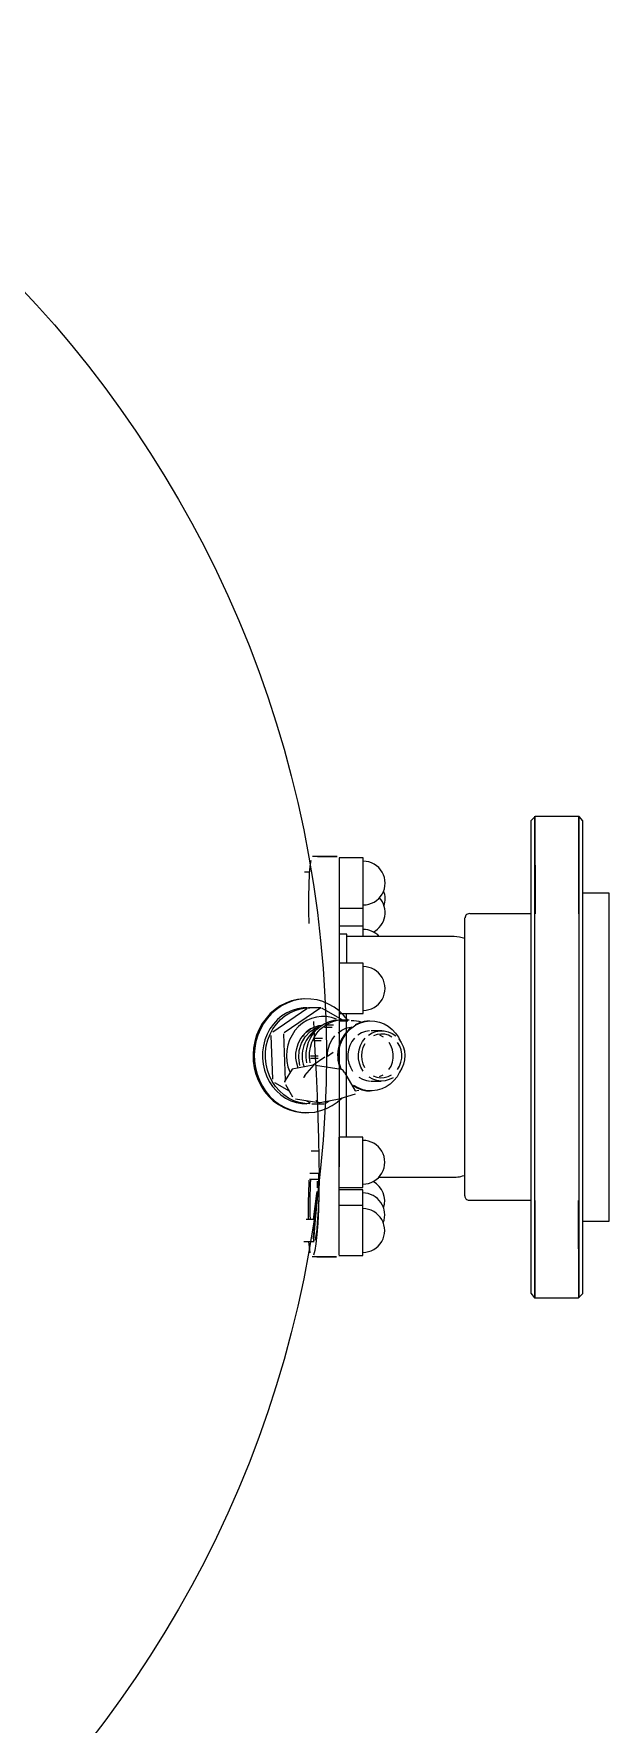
# Model space of a CAD drawing. Header units: millimetres. Extents: x 441156 to 441876, y 4514765 to 4515211.
# Drawn here: x 441240.798 to 441241.185, y 4514793.204 to 4514794.341 of the extents above; entities that cross this region are included whole.
import ezdxf

# ---------------------------------------------------------------- set-up
doc = ezdxf.new("R2010")
doc.units = ezdxf.units.MM
doc.layers.add('A-DETL', color=7, linetype='Continuous', lineweight=50, true_color=0x008000)

msp = doc.modelspace()

# ---------------------------------------------------------------- linework, layer by layer
at = {"layer": 'A-DETL', "color": 7, "lineweight": 18}
for p, q in [((441241.13498074, 4514793.8143783, -0.00000053), (441241.13203201, 4514793.81147687, -0.00000053)), ((441241.13203201, 4514793.81147687, -0.00000053), (441241.13203201, 4514793.49344034, -0.00000053)), ((441241.13463492, 4514793.49049162, -0.00000053), (441241.13463492, 4514793.81441771, -0.00000053)), ((441241.13463492, 4514793.81441771, -0.00000053), (441241.13489305, 4514793.7488963, -0.00000053)), ((441241.16442856, 4514793.8143783, -0.00000053), (441241.13498074, 4514793.8143783, -0.00000053)), ((441241.16434088, 4514793.74885689, -0.00000053), (441241.16434088, 4514793.8143783, -0.00000053)), ((441241.16434088, 4514793.8143783, -0.00000053), (441241.16434088, 4514793.49045221, -0.00000053)), ((441241.16694378, 4514793.81142958, -0.00000053), (441241.16442856, 4514793.8143783, -0.00000053)), ((441241.16694378, 4514793.49339305, -0.00000053), (441241.16694378, 4514793.81142958, -0.00000053)), ((441240.98341216, 4514793.7808225, -0.00000053), (441240.982944, 4514793.77546387, -0.00000053)), ((441240.98400643, 4514793.78461152, -0.00000053), (441240.98341216, 4514793.7808225, -0.00000053)), ((441241.00171258, 4514793.78730557, -0.00000053), (441240.98526119, 4514793.78730557, -0.00000053)), ((441241.00169267, 4514793.78720692, -0.00000053), (441240.98847369, 4514793.78720692, -0.00000053)), ((441241.00315996, 4514793.78339419, -0.00000053), (441241.00315996, 4514793.75900426, -0.00000053)), ((441241.01931506, 4514793.78644689, -0.00000053), (441241.00316407, 4514793.78644689, -0.00000053)), ((441241.00316407, 4514793.78644689, -0.00000053), (441241.00316407, 4514793.75943732, -0.00000053)), ((441241.01931506, 4514793.75584742, -0.00000053), (441241.01931506, 4514793.78644689, -0.00000053)), ((441240.98307164, 4514793.77692489, -0.00000053), (441240.97976713, 4514793.77692489, -0.00000053)), ((441240.98263414, 4514793.76857734, -0.00000053), (441240.98251541, 4514793.76020725, -0.00000053)), ((441240.982944, 4514793.77546387, -0.00000053), (441240.98263414, 4514793.76857734, -0.00000053)), ((441240.98251541, 4514793.76020725, -0.00000053), (441240.98260985, 4514793.75042907, -0.00000053)), ((441241.00315996, 4514793.75900426, -0.00000053), (441241.00306376, 4514793.71150973, -0.00000053)), ((441241.01931506, 4514793.75260356, -0.00000053), (441241.01931506, 4514793.75584742, -0.00000053)), ((441241.1846775, 4514793.76281702, -0.00000053), (441241.16730438, 4514793.76281702, -0.00000053)), ((441241.1846775, 4514793.56325524, -0.00000053), (441241.1846775, 4514793.76281702, -0.00000053)), ((441240.98260985, 4514793.75042907, -0.00000053), (441240.98282347, 4514793.7421909, -0.00000053)), ((441241.00314699, 4514793.75260356, -0.00000053), (441241.01931506, 4514793.75260356, -0.00000053)), ((441241.01929887, 4514793.74048443, -0.00000053), (441241.01929887, 4514793.75280413, -0.00000053)), ((441241.08752234, 4514793.55902087, -0.00000053), (441241.08752234, 4514793.74601457, -0.00000053)), ((441241.13203201, 4514793.74890023, -0.00000053), (441241.09128475, 4514793.74890023, -0.00000053)), ((441241.0082225, 4514793.73507804, -0.00000053), (441241.00311149, 4514793.73507804, -0.00000053)), ((441241.01928964, 4514793.74048443, -0.00000053), (441241.00312245, 4514793.74048443, -0.00000053)), ((441241.0082225, 4514793.7155043, -0.00000053), (441241.0082225, 4514793.73507804, -0.00000053)), ((441241.08039388, 4514793.73350909, -0.00000053), (441241.0082225, 4514793.73350909, -0.00000053)), ((441241.01928964, 4514793.73350909, -0.00000053), (441241.01928964, 4514793.74048443, -0.00000053)), ((441241.01922012, 4514793.7155043, -0.00000053), (441241.00306913, 4514793.7155043, -0.00000053)), ((441241.00306913, 4514793.7155043, -0.00000053), (441241.00306913, 4514793.68166098, -0.00000053)), ((441241.01922012, 4514793.68166098, -0.00000053), (441241.01922012, 4514793.7155043, -0.00000053)), ((441241.00304503, 4514793.69751948, -0.00000053), (441241.00304503, 4514793.57852847, -0.00000053)), ((441240.96351459, 4514793.68681877, -0.00000053), (441240.96003692, 4514793.6844503, -0.00000053)), ((441240.96436733, 4514793.68681763, -0.00000053), (441240.96088965, 4514793.68444916, -0.00000053)), ((441240.9672223, 4514793.68873361, -0.00000053), (441240.96351459, 4514793.68681877, -0.00000053)), ((441240.96807504, 4514793.68873247, -0.00000053), (441240.96436733, 4514793.68681763, -0.00000053)), ((441240.97110991, 4514793.69016892, -0.00000053), (441240.9672223, 4514793.68873361, -0.00000053)), ((441240.97196265, 4514793.69016778, -0.00000053), (441240.96807504, 4514793.68873247, -0.00000053)), ((441240.97512484, 4514793.69110531, -0.00000053), (441240.97110991, 4514793.69016892, -0.00000053)), ((441240.97597758, 4514793.69110417, -0.00000053), (441240.97196265, 4514793.69016778, -0.00000053)), ((441240.97921281, 4514793.6915301, -0.00000053), (441240.97512484, 4514793.69110531, -0.00000053)), ((441240.98006554, 4514793.69152896, -0.00000053), (441240.97597758, 4514793.69110417, -0.00000053)), ((441240.98417125, 4514793.69143641, -0.00000053), (441240.98006554, 4514793.69152896, -0.00000053)), ((441240.98823919, 4514793.69082777, -0.00000053), (441240.98417125, 4514793.69143641, -0.00000053)), ((441240.99221434, 4514793.68971128, -0.00000053), (441240.98823919, 4514793.69082777, -0.00000053)), ((441240.99604294, 4514793.68810202, -0.00000053), (441240.99221434, 4514793.68971128, -0.00000053)), ((441240.99967322, 4514793.68602178, -0.00000053), (441240.99604294, 4514793.68810202, -0.00000053)), ((441240.95143511, 4514793.67497144, -0.00000053), (441240.94930755, 4514793.67116315, -0.00000053)), ((441240.95228784, 4514793.6749703, -0.00000053), (441240.95016029, 4514793.67116201, -0.00000053)), ((441240.95395606, 4514793.67848631, -0.00000053), (441240.95143511, 4514793.67497144, -0.00000053)), ((441240.9548088, 4514793.67848517, -0.00000053), (441240.95228784, 4514793.6749703, -0.00000053)), ((441240.95683631, 4514793.68166024, -0.00000053), (441240.95395606, 4514793.67848631, -0.00000053)), ((441240.95768905, 4514793.6816591, -0.00000053), (441240.9548088, 4514793.67848517, -0.00000053)), ((441240.96003692, 4514793.6844503, -0.00000053), (441240.95683631, 4514793.68166024, -0.00000053)), ((441240.96088965, 4514793.68444916, -0.00000053), (441240.95768905, 4514793.6816591, -0.00000053)), ((441240.98134799, 4514793.68482769, -0.00000053), (441240.95843037, 4514793.66921967, -0.00000053)), ((441240.96165124, 4514793.6775993, -0.00000053), (441240.95894315, 4514793.67466428, -0.00000053)), ((441240.96093287, 4514793.67466161, -0.00000053), (441240.96364096, 4514793.67759664, -0.00000053)), ((441240.96468324, 4514793.6801349, -0.00000053), (441240.96165124, 4514793.6775993, -0.00000053)), ((441240.96364096, 4514793.67759664, -0.00000053), (441240.96667296, 4514793.68013224, -0.00000053)), ((441240.96798937, 4514793.68222943, -0.00000053), (441240.96468324, 4514793.6801349, -0.00000053)), ((441240.99090241, 4514793.68551575, -0.00000053), (441240.96609635, 4514793.66862161, -0.00000053)), ((441240.96667296, 4514793.68013224, -0.00000053), (441240.96997909, 4514793.68222677, -0.00000053)), ((441240.97151533, 4514793.68384851, -0.00000053), (441240.96798937, 4514793.68222943, -0.00000053)), ((441240.96997909, 4514793.68222677, -0.00000053), (441240.97350505, 4514793.68384585, -0.00000053)), ((441240.97520324, 4514793.68496555, -0.00000053), (441240.97151533, 4514793.68384851, -0.00000053)), ((441240.97350505, 4514793.68384585, -0.00000053), (441240.97719296, 4514793.68496289, -0.00000053)), ((441240.97899254, 4514793.6855622, -0.00000053), (441240.97520324, 4514793.68496555, -0.00000053)), ((441240.97846224, 4514793.67519426, -0.00000053), (441240.97577925, 4514793.67291062, -0.00000053)), ((441240.97719296, 4514793.68496289, -0.00000053), (441240.98098226, 4514793.68555954, -0.00000053)), ((441240.98141221, 4514793.67705096, -0.00000053), (441240.97846224, 4514793.67519426, -0.00000053)), ((441240.98142123, 4514793.68566345, -0.00000053), (441240.97899254, 4514793.6855622, -0.00000053)), ((441240.98098226, 4514793.68555954, -0.00000053), (441240.98341095, 4514793.68566345, -0.00000053)), ((441240.98457175, 4514793.67844457, -0.00000053), (441240.98141221, 4514793.67705096, -0.00000053)), ((441240.99090241, 4514793.68551575, -0.00000053), (441240.98257153, 4514793.68551575, -0.00000053)), ((441240.98787936, 4514793.67934798, -0.00000053), (441240.98457175, 4514793.67844457, -0.00000053)), ((441240.98581226, 4514793.67646171, -0.00000053), (441240.98607618, 4514793.67135152, -0.00000053)), ((441240.99127067, 4514793.67974359, -0.00000053), (441240.98787936, 4514793.67934798, -0.00000053)), ((441240.99066079, 4514793.67332932, -0.00000053), (441240.99349315, 4514793.67510534, -0.00000053)), ((441240.99467965, 4514793.67962372, -0.00000053), (441240.99127067, 4514793.67974359, -0.00000053)), ((441241.00518745, 4514793.67753867, -0.00000053), (441240.99141537, 4514793.68543043, -0.00000053)), ((441240.99293475, 4514793.67332628, -0.00000053), (441240.99576711, 4514793.6751023, -0.00000053)), ((441240.99349315, 4514793.67510534, -0.00000053), (441240.99653377, 4514793.67641542, -0.00000053)), ((441240.99803997, 4514793.67899068, -0.00000053), (441240.99467965, 4514793.67962372, -0.00000053)), ((441240.99576711, 4514793.6751023, -0.00000053), (441240.99880774, 4514793.67641238, -0.00000053)), ((441240.99653377, 4514793.67641542, -0.00000053), (441240.99971786, 4514793.67723165, -0.00000053)), ((441241.00128622, 4514793.67785681, -0.00000053), (441240.99803997, 4514793.67899068, -0.00000053)), ((441240.99880774, 4514793.67641238, -0.00000053), (441241.00199182, 4514793.67722861, -0.00000053)), ((441241.00305609, 4514793.68349866, -0.00000053), (441240.99967322, 4514793.68602178, -0.00000053)), ((441240.99971786, 4514793.67723165, -0.00000053), (441241.00304503, 4514793.67754294, -0.00000053)), ((441241.00199182, 4514793.67722861, -0.00000053), (441241.0052515, 4514793.67753358, -0.00000053)), ((441241.00304503, 4514793.67753867, -0.00000053), (441241.00557125, 4514793.67753867, -0.00000053)), ((441241.0061458, 4514793.68056681, -0.00000053), (441241.00305609, 4514793.68349866, -0.00000053)), ((441241.00306913, 4514793.68166098, -0.00000053), (441241.01922012, 4514793.68166098, -0.00000053)), ((441241.00381287, 4514793.67672464, -0.00000053), (441241.00892929, 4514793.67672464, -0.00000053)), ((441241.00986988, 4514793.67732647, -0.00000053), (441241.00475347, 4514793.67732647, -0.00000053)), ((441241.0052515, 4514793.67753358, -0.00000053), (441241.00849434, 4514793.67732647, -0.00000053)), ((441241.00884999, 4514793.67732647, -0.00000053), (441241.0061458, 4514793.68056681, -0.00000053)), ((441241.00806605, 4514793.59859926, -0.00000053), (441241.00806605, 4514793.68166098, -0.00000053)), ((441241.01684193, 4514793.67545281, -0.00000053), (441241.01386465, 4514793.67404483, -0.00000053)), ((441241.01443314, 4514793.67404406, -0.00000053), (441241.01741042, 4514793.67545205, -0.00000053)), ((441241.01997945, 4514793.67636408, -0.00000053), (441241.01684193, 4514793.67545281, -0.00000053)), ((441241.01741042, 4514793.67545205, -0.00000053), (441241.02054794, 4514793.67636332, -0.00000053)), ((441241.0232071, 4514793.67675826, -0.00000053), (441241.01997945, 4514793.67636408, -0.00000053)), ((441241.02054794, 4514793.67636332, -0.00000053), (441241.02377559, 4514793.6767575, -0.00000053)), ((441241.02377559, 4514793.6767575, -0.00000053), (441241.02702129, 4514793.6766258, -0.00000053)), ((441241.02702129, 4514793.6766258, -0.00000053), (441241.03021252, 4514793.67597116, -0.00000053)), ((441241.03021252, 4514793.67597116, -0.00000053), (441241.033278, 4514793.67480819, -0.00000053)), ((441241.033278, 4514793.67480819, -0.00000053), (441241.03614925, 4514793.67316289, -0.00000053)), ((441240.94760215, 4514793.66711296, -0.00000053), (441240.94634199, 4514793.66287562, -0.00000053)), ((441240.94845489, 4514793.66711182, -0.00000053), (441240.94719472, 4514793.66287448, -0.00000053)), ((441240.94930755, 4514793.67116315, -0.00000053), (441240.94760215, 4514793.66711296, -0.00000053)), ((441240.95016029, 4514793.67116201, -0.00000053), (441240.94845489, 4514793.66711182, -0.00000053)), ((441240.95317614, 4514793.66397251, -0.00000053), (441240.95214483, 4514793.65997486, -0.00000053)), ((441240.95467052, 4514793.66779448, -0.00000053), (441240.95317614, 4514793.66397251, -0.00000053)), ((441240.95413455, 4514793.6599722, -0.00000053), (441240.95516586, 4514793.66396984, -0.00000053)), ((441240.95660344, 4514793.67137801, -0.00000053), (441240.95467052, 4514793.66779448, -0.00000053)), ((441240.95516586, 4514793.66396984, -0.00000053), (441240.95666024, 4514793.66779181, -0.00000053)), ((441240.95894315, 4514793.67466428, -0.00000053), (441240.95660344, 4514793.67137801, -0.00000053)), ((441240.95666024, 4514793.66779181, -0.00000053), (441240.95859316, 4514793.67137535, -0.00000053)), ((441240.95728933, 4514793.66688025, -0.00000053), (441240.95829502, 4514793.63756354, -0.00000053)), ((441240.95859316, 4514793.67137535, -0.00000053), (441240.96093287, 4514793.67466161, -0.00000053)), ((441240.96577889, 4514793.66797073, -0.00000053), (441240.96685569, 4514793.63658138, -0.00000053)), ((441240.96982244, 4514793.66397873, -0.00000053), (441240.96866314, 4514793.66050107, -0.00000053)), ((441240.9714169, 4514793.66724774, -0.00000053), (441240.96982244, 4514793.66397873, -0.00000053)), ((441240.97341546, 4514793.67024448, -0.00000053), (441240.9714169, 4514793.66724774, -0.00000053)), ((441240.97577925, 4514793.67291062, -0.00000053), (441240.97341546, 4514793.67024448, -0.00000053)), ((441240.97556171, 4514793.66139248, -0.00000053), (441240.97699224, 4514793.66432542, -0.00000053)), ((441240.97699224, 4514793.66432542, -0.00000053), (441240.9788382, 4514793.66697172, -0.00000053)), ((441240.97773898, 4514793.66167424, -0.00000053), (441240.98023555, 4514793.66599436, -0.00000053)), ((441240.98023555, 4514793.66599436, -0.00000053), (441240.98362761, 4514793.66954903, -0.00000053)), ((441240.98105176, 4514793.66926283, -0.00000053), (441240.9835756, 4514793.67113943, -0.00000053)), ((441240.98252861, 4514793.66245368, -0.00000053), (441240.98398717, 4514793.66562883, -0.00000053)), ((441240.9835756, 4514793.67113943, -0.00000053), (441240.98634436, 4514793.6725529, -0.00000053)), ((441240.98362761, 4514793.66954903, -0.00000053), (441240.98771931, 4514793.67212815, -0.00000053)), ((441240.98398717, 4514793.66562883, -0.00000053), (441240.9858566, 4514793.66854003, -0.00000053)), ((441240.98480258, 4514793.66245063, -0.00000053), (441240.98626114, 4514793.66562579, -0.00000053)), ((441240.9858566, 4514793.66854003, -0.00000053), (441240.98809706, 4514793.67112523, -0.00000053)), ((441240.99103164, 4514793.66335137, -0.00000053), (441240.98591522, 4514793.66335137, -0.00000053)), ((441240.98607618, 4514793.67135152, -0.00000053), (441240.98684043, 4514793.65630406, -0.00000053)), ((441240.98626114, 4514793.66562579, -0.00000053), (441240.98813057, 4514793.66853699, -0.00000053)), ((441240.98634436, 4514793.6725529, -0.00000053), (441240.98928633, 4514793.67346665, -0.00000053)), ((441240.98677503, 4514793.66512103, -0.00000053), (441240.99189144, 4514793.66512103, -0.00000053)), ((441240.98771931, 4514793.67212815, -0.00000053), (441240.99017265, 4514793.67290966, -0.00000053)), ((441240.98809706, 4514793.67112523, -0.00000053), (441240.99066079, 4514793.67332932, -0.00000053)), ((441240.98813057, 4514793.66853699, -0.00000053), (441240.99037102, 4514793.67112219, -0.00000053)), ((441240.99037102, 4514793.67112219, -0.00000053), (441240.99293475, 4514793.67332628, -0.00000053)), ((441240.99321266, 4514793.67264043, -0.00000053), (441240.99832908, 4514793.67264043, -0.00000053)), ((441240.99939632, 4514793.67382462, -0.00000053), (441240.99372949, 4514793.67382462, -0.00000053)), ((441240.99686512, 4514793.66138315, -0.00000053), (441240.99832643, 4514793.66418928, -0.00000053)), ((441240.99832643, 4514793.66418928, -0.00000053), (441241.00019383, 4514793.6666965, -0.00000053)), ((441241.00241636, 4514793.66883641, -0.00000053), (441241.00493341, 4514793.67055064, -0.00000053)), ((441241.00407283, 4514793.66099678, -0.00000053), (441241.00537236, 4514793.664224, -0.00000053)), ((441241.00493341, 4514793.67055064, -0.00000053), (441241.00767632, 4514793.67179244, -0.00000053)), ((441241.00537236, 4514793.664224, -0.00000053), (441241.00710102, 4514793.66720531, -0.00000053)), ((441241.00710102, 4514793.66720531, -0.00000053), (441241.00922021, 4514793.66987412, -0.00000053)), ((441241.00767632, 4514793.67179244, -0.00000053), (441241.01057026, 4514793.67252792, -0.00000053)), ((441241.00922021, 4514793.66987412, -0.00000053), (441241.01168259, 4514793.6721708, -0.00000053)), ((441241.01168259, 4514793.6721708, -0.00000053), (441241.01443314, 4514793.67404406, -0.00000053)), ((441241.01354105, 4514793.66518893, -0.00000053), (441241.01174595, 4514793.66285867, -0.00000053)), ((441241.01812686, 4514793.66863245, -0.00000053), (441241.01569105, 4514793.66713437, -0.00000053)), ((441241.02077018, 4514793.66963502, -0.00000053), (441241.01812686, 4514793.66863245, -0.00000053)), ((441241.01885208, 4514793.66284916, -0.00000053), (441241.02064718, 4514793.66517942, -0.00000053)), ((441241.02353605, 4514793.67010986, -0.00000053), (441241.02077018, 4514793.66963502, -0.00000053)), ((441241.02279719, 4514793.66712486, -0.00000053), (441241.02523299, 4514793.66862294, -0.00000053)), ((441241.03171198, 4514793.67013868, -0.00000053), (441241.02460584, 4514793.67013868, -0.00000053)), ((441241.02523299, 4514793.66862294, -0.00000053), (441241.02787631, 4514793.66962551, -0.00000053)), ((441241.02862503, 4514793.66754976, -0.00000053), (441241.02617623, 4514793.6666613, -0.00000053)), ((441241.02787631, 4514793.66962551, -0.00000053), (441241.03064218, 4514793.67010035, -0.00000053)), ((441241.03118458, 4514793.66791981, -0.00000053), (441241.02862503, 4514793.66754976, -0.00000053)), ((441241.03291781, 4514793.66588923, -0.00000053), (441241.03058032, 4514793.667078, -0.00000053)), ((441241.03064218, 4514793.67010035, -0.00000053), (441241.03344171, 4514793.6700322, -0.00000053)), ((441241.03376237, 4514793.66775807, -0.00000053), (441241.03118458, 4514793.66791981, -0.00000053)), ((441241.03344171, 4514793.6700322, -0.00000053), (441241.03618491, 4514793.66942324, -0.00000053)), ((441241.03626523, 4514793.66707039, -0.00000053), (441241.03376237, 4514793.66775807, -0.00000053)), ((441241.03614925, 4514793.67316289, -0.00000053), (441241.03876214, 4514793.671072, -0.00000053)), ((441241.03618491, 4514793.66942324, -0.00000053), (441241.03878362, 4514793.66829306, -0.00000053)), ((441241.03860271, 4514793.66588162, -0.00000053), (441241.03626523, 4514793.66707039, -0.00000053)), ((441241.03876214, 4514793.671072, -0.00000053), (441241.04105829, 4514793.66858223, -0.00000053)), ((441241.03878362, 4514793.66829306, -0.00000053), (441241.04115431, 4514793.66667797, -0.00000053)), ((441241.04105829, 4514793.66858223, -0.00000053), (441241.04298642, 4514793.66574919, -0.00000053)), ((441241.04298642, 4514793.66574919, -0.00000053), (441241.04441471, 4514793.66292949, -0.00000053)), ((441241.0432208, 4514793.66462988, -0.00000053), (441241.04491665, 4514793.66221463, -0.00000053)), ((441240.94554409, 4514793.65850845, -0.00000053), (441240.94521925, 4514793.6540705, -0.00000053)), ((441240.94521925, 4514793.6540705, -0.00000053), (441240.94537186, 4514793.64962179, -0.00000053)), ((441240.94634199, 4514793.66287562, -0.00000053), (441240.94554409, 4514793.65850845, -0.00000053)), ((441240.94639682, 4514793.65850731, -0.00000053), (441240.94607198, 4514793.65406936, -0.00000053)), ((441240.94607198, 4514793.65406936, -0.00000053), (441240.94622459, 4514793.64962064, -0.00000053)), ((441240.94719472, 4514793.66287448, -0.00000053), (441240.94639682, 4514793.65850731, -0.00000053)), ((441240.95159352, 4514793.65586717, -0.00000053), (441240.95153128, 4514793.6517169, -0.00000053)), ((441240.95214483, 4514793.65997486, -0.00000053), (441240.95159352, 4514793.65586717, -0.00000053)), ((441240.95352099, 4514793.65171424, -0.00000053), (441240.95358324, 4514793.65586451, -0.00000053)), ((441240.95358324, 4514793.65586451, -0.00000053), (441240.95413455, 4514793.6599722, -0.00000053)), ((441240.96796155, 4514793.65688245, -0.00000053), (441240.96773133, 4514793.65319331, -0.00000053)), ((441240.96773133, 4514793.65319331, -0.00000053), (441240.96797696, 4514793.64950545, -0.00000053)), ((441240.96866314, 4514793.66050107, -0.00000053), (441240.96796155, 4514793.65688245, -0.00000053)), ((441240.97407388, 4514793.65165859, -0.00000053), (441240.97408338, 4514793.65497597, -0.00000053)), ((441240.97408338, 4514793.65497597, -0.00000053), (441240.97458365, 4514793.65824886, -0.00000053)), ((441240.97458365, 4514793.65824886, -0.00000053), (441240.97556171, 4514793.66139248, -0.00000053)), ((441240.97594728, 4514793.65181198, -0.00000053), (441240.97628115, 4514793.65685017, -0.00000053)), ((441240.97628115, 4514793.65685017, -0.00000053), (441240.97773898, 4514793.66167424, -0.00000053)), ((441240.98088145, 4514793.65204058, -0.00000053), (441240.98095902, 4514793.65558637, -0.00000053)), ((441240.98128094, 4514793.64852045, -0.00000053), (441240.98088145, 4514793.65204058, -0.00000053)), ((441240.98095902, 4514793.65558637, -0.00000053), (441240.98151201, 4514793.65908224, -0.00000053)), ((441240.98151201, 4514793.65908224, -0.00000053), (441240.98252861, 4514793.66245368, -0.00000053)), ((441240.98315541, 4514793.65203754, -0.00000053), (441240.98323299, 4514793.65558333, -0.00000053)), ((441240.9835549, 4514793.64851741, -0.00000053), (441240.98315541, 4514793.65203754, -0.00000053)), ((441240.98323299, 4514793.65558333, -0.00000053), (441240.98378597, 4514793.65907919, -0.00000053)), ((441240.98378597, 4514793.65907919, -0.00000053), (441240.98480258, 4514793.66245063, -0.00000053)), ((441240.98380753, 4514793.65335764, -0.00000053), (441240.98892395, 4514793.65335764, -0.00000053)), ((441240.9934753, 4514793.65242678, -0.00000053), (441240.98558359, 4514793.64705214, -0.00000053)), ((441240.98684043, 4514793.65630406, -0.00000053), (441240.98757165, 4514793.64121268, -0.00000053)), ((441240.99920168, 4514793.65543601, -0.00000053), (441240.99522289, 4514793.65272626, -0.00000053)), ((441240.99522289, 4514793.65272626, -0.00000053), (441240.99530799, 4514793.65518638, -0.00000053)), ((441240.99530799, 4514793.65518638, -0.00000053), (441240.99584974, 4514793.65835464, -0.00000053)), ((441240.99584974, 4514793.65835464, -0.00000053), (441240.99686512, 4514793.66138315, -0.00000053)), ((441241.00286707, 4514793.65409686, -0.00000053), (441241.00323147, 4514793.65759574, -0.00000053)), ((441241.00298777, 4514793.6505783, -0.00000053), (441241.00286707, 4514793.65409686, -0.00000053)), ((441241.00323147, 4514793.65759574, -0.00000053), (441241.00407283, 4514793.66099678, -0.00000053)), ((441241.00943798, 4514793.65735319, -0.00000053), (441241.00899929, 4514793.65435494, -0.00000053)), ((441241.00899929, 4514793.65435494, -0.00000053), (441241.00906148, 4514793.65132006, -0.00000053)), ((441241.01036345, 4514793.66021847, -0.00000053), (441241.00943798, 4514793.65735319, -0.00000053)), ((441241.01174595, 4514793.66285867, -0.00000053), (441241.01036345, 4514793.66021847, -0.00000053)), ((441241.01610543, 4514793.65434542, -0.00000053), (441241.01654411, 4514793.65734368, -0.00000053)), ((441241.01616762, 4514793.65131055, -0.00000053), (441241.01610543, 4514793.65434542, -0.00000053)), ((441241.01654411, 4514793.65734368, -0.00000053), (441241.01746958, 4514793.66020896, -0.00000053)), ((441241.01746958, 4514793.66020896, -0.00000053), (441241.01885208, 4514793.66284916, -0.00000053)), ((441241.01838011, 4514793.65614021, -0.00000053), (441241.01810787, 4514793.65335654, -0.00000053)), ((441241.01810787, 4514793.65335654, -0.00000053), (441241.0183265, 4514793.65056745, -0.00000053)), ((441241.01913338, 4514793.65881782, -0.00000053), (441241.01838011, 4514793.65614021, -0.00000053)), ((441241.02034046, 4514793.66129261, -0.00000053), (441241.01913338, 4514793.65881782, -0.00000053)), ((441241.03814099, 4514793.65982667, -0.00000053), (441241.03676771, 4514793.66219684, -0.00000053)), ((441241.03907562, 4514793.6572175, -0.00000053), (441241.03814099, 4514793.65982667, -0.00000053)), ((441241.03953783, 4514793.65446362, -0.00000053), (441241.03907562, 4514793.6572175, -0.00000053)), ((441241.0395109, 4514793.65166457, -0.00000053), (441241.03953783, 4514793.65446362, -0.00000053)), ((441241.0438259, 4514793.65981906, -0.00000053), (441241.04245262, 4514793.66218923, -0.00000053)), ((441241.04476053, 4514793.65720989, -0.00000053), (441241.0438259, 4514793.65981906, -0.00000053)), ((441241.04522274, 4514793.65445601, -0.00000053), (441241.04476053, 4514793.65720989, -0.00000053)), ((441241.04491665, 4514793.66221463, -0.00000053), (441241.04618736, 4514793.65950984, -0.00000053)), ((441241.04519581, 4514793.65165696, -0.00000053), (441241.04522274, 4514793.65445601, -0.00000053)), ((441241.04618736, 4514793.65950984, -0.00000053), (441241.04699209, 4514793.65660244, -0.00000053)), ((441241.04699209, 4514793.65660244, -0.00000053), (441241.04730498, 4514793.65358589, -0.00000053)), ((441241.04730498, 4514793.65358589, -0.00000053), (441241.04711597, 4514793.65055713, -0.00000053)), ((441240.94537186, 4514793.64962179, -0.00000053), (441240.94599986, 4514793.64522247, -0.00000053)), ((441240.94599986, 4514793.64522247, -0.00000053), (441240.94709475, 4514793.64093205, -0.00000053)), ((441240.94622459, 4514793.64962064, -0.00000053), (441240.94685259, 4514793.64522133, -0.00000053)), ((441240.94685259, 4514793.64522133, -0.00000053), (441240.94794749, 4514793.64093091, -0.00000053)), ((441240.94709475, 4514793.64093205, -0.00000053), (441240.94864173, 4514793.63680854, -0.00000053)), ((441240.94794749, 4514793.64093091, -0.00000053), (441240.94949447, 4514793.6368074, -0.00000053)), ((441240.95153128, 4514793.6517169, -0.00000053), (441240.95195911, 4514793.64759219, -0.00000053)), ((441240.95195911, 4514793.64759219, -0.00000053), (441240.95287, 4514793.64356076, -0.00000053)), ((441240.95287, 4514793.64356076, -0.00000053), (441240.95424899, 4514793.63968882, -0.00000053)), ((441240.95394883, 4514793.64758953, -0.00000053), (441240.95352099, 4514793.65171424, -0.00000053)), ((441240.95485972, 4514793.6435581, -0.00000053), (441240.95394883, 4514793.64758953, -0.00000053)), ((441240.9562387, 4514793.63968616, -0.00000053), (441240.95485972, 4514793.6435581, -0.00000053)), ((441240.97162119, 4514793.64427136, -0.00000053), (441240.96685376, 4514793.63663759, -0.00000053)), ((441240.96797696, 4514793.64950545, -0.00000053), (441240.96869366, 4514793.64589065, -0.00000053)), ((441240.96869366, 4514793.64589065, -0.00000053), (441240.96986747, 4514793.64241926, -0.00000053)), ((441240.98558359, 4514793.64705214, -0.00000053), (441240.97162119, 4514793.64427136, -0.00000053)), ((441240.97455538, 4514793.64838264, -0.00000053), (441240.97407388, 4514793.65165859, -0.00000053)), ((441240.97556535, 4514793.64505689, -0.00000053), (441240.97455538, 4514793.64838264, -0.00000053)), ((441240.97674986, 4514793.64685821, -0.00000053), (441240.97594728, 4514793.65181198, -0.00000053)), ((441240.98015118, 4514793.63992104, -0.00000053), (441240.98638204, 4514793.64721116, -0.00000053)), ((441240.9889923, 4514793.6513583, -0.00000053), (441240.98387588, 4514793.6513583, -0.00000053)), ((441240.98728821, 4514793.64706254, -0.00000053), (441241.00436394, 4514793.64426189, -0.00000053)), ((441240.98757165, 4514793.64121268, -0.00000053), (441240.98823801, 4514793.62626667, -0.00000053)), ((441241.00359088, 4514793.64711865, -0.00000053), (441241.00298777, 4514793.6505783, -0.00000053)), ((441241.00449202, 4514793.64423202, -0.00000053), (441241.00359088, 4514793.64711865, -0.00000053)), ((441241.00673082, 4514793.64199327, -0.00000053), (441241.013805, 4514793.62978383, -0.00000053)), ((441241.00906148, 4514793.65132006, -0.00000053), (441241.00962255, 4514793.64834611, -0.00000053)), ((441241.00962255, 4514793.64834611, -0.00000053), (441241.01066447, 4514793.64552868, -0.00000053)), ((441241.01066447, 4514793.64552868, -0.00000053), (441241.01215375, 4514793.64295831, -0.00000053)), ((441241.01672869, 4514793.6483366, -0.00000053), (441241.01616762, 4514793.65131055, -0.00000053)), ((441241.0177706, 4514793.64551917, -0.00000053), (441241.01672869, 4514793.6483366, -0.00000053)), ((441241.01925988, 4514793.6429488, -0.00000053), (441241.0177706, 4514793.64551917, -0.00000053)), ((441241.0183265, 4514793.65056745, -0.00000053), (441241.01902809, 4514793.64787373, -0.00000053)), ((441241.01902809, 4514793.64787373, -0.00000053), (441241.0201873, 4514793.64537274, -0.00000053)), ((441241.03659259, 4514793.64399433, -0.00000053), (441241.03801118, 4514793.64633359, -0.00000053)), ((441241.03801118, 4514793.64633359, -0.00000053), (441241.03899581, 4514793.64892151, -0.00000053)), ((441241.03899581, 4514793.64892151, -0.00000053), (441241.0395109, 4514793.65166457, -0.00000053)), ((441241.04379401, 4514793.64220737, -0.00000053), (441241.04206534, 4514793.63922606, -0.00000053)), ((441241.0422775, 4514793.64398672, -0.00000053), (441241.04369609, 4514793.64632598, -0.00000053)), ((441241.04527249, 4514793.64484965, -0.00000053), (441241.04367726, 4514793.64235437, -0.00000053)), ((441241.04369609, 4514793.64632598, -0.00000053), (441241.04468072, 4514793.6489139, -0.00000053)), ((441241.04468072, 4514793.6489139, -0.00000053), (441241.04519581, 4514793.65165696, -0.00000053)), ((441241.04643114, 4514793.64761351, -0.00000053), (441241.04527249, 4514793.64484965, -0.00000053)), ((441241.04711597, 4514793.65055713, -0.00000053), (441241.04643114, 4514793.64761351, -0.00000053)), ((441240.94864173, 4514793.63680854, -0.00000053), (441240.95061988, 4514793.6329077, -0.00000053)), ((441240.94949447, 4514793.6368074, -0.00000053), (441240.95147262, 4514793.63290656, -0.00000053)), ((441240.95061988, 4514793.6329077, -0.00000053), (441240.95300245, 4514793.6292823, -0.00000053)), ((441240.95147262, 4514793.63290656, -0.00000053), (441240.95385519, 4514793.62928116, -0.00000053)), ((441240.95300245, 4514793.6292823, -0.00000053), (441240.95575722, 4514793.62598135, -0.00000053)), ((441240.95385519, 4514793.62928116, -0.00000053), (441240.95660995, 4514793.6259802, -0.00000053)), ((441240.95424899, 4514793.63968882, -0.00000053), (441240.95607343, 4514793.63603994, -0.00000053)), ((441240.95607343, 4514793.63603994, -0.00000053), (441240.95831337, 4514793.63267403, -0.00000053)), ((441240.95806315, 4514793.63603728, -0.00000053), (441240.9562387, 4514793.63968616, -0.00000053)), ((441240.96030309, 4514793.63267137, -0.00000053), (441240.95806315, 4514793.63603728, -0.00000053)), ((441240.95831337, 4514793.63267403, -0.00000053), (441240.96093203, 4514793.62964636, -0.00000053)), ((441240.95959318, 4514793.63532303, -0.00000053), (441240.96947836, 4514793.62965856, -0.00000053)), ((441240.96292175, 4514793.6296437, -0.00000053), (441240.96030309, 4514793.63267137, -0.00000053)), ((441240.96093203, 4514793.62964636, -0.00000053), (441240.96388641, 4514793.62700666, -0.00000053)), ((441240.96587613, 4514793.62700399, -0.00000053), (441240.96292175, 4514793.6296437, -0.00000053)), ((441240.96700599, 4514793.63392567, -0.00000053), (441240.97174845, 4514793.62574056, -0.00000053)), ((441241.01244862, 4514793.63326924, -0.00000053), (441241.01531988, 4514793.63162394, -0.00000053)), ((441241.01588837, 4514793.63162318, -0.00000053), (441241.01301711, 4514793.63326848, -0.00000053)), ((441241.013805, 4514793.62978383, -0.00000053), (441241.01627744, 4514793.63010978, -0.00000053)), ((441241.01531988, 4514793.63162394, -0.00000053), (441241.01838536, 4514793.63046097, -0.00000053)), ((441241.01895385, 4514793.63046021, -0.00000053), (441241.01588837, 4514793.63162318, -0.00000053)), ((441241.01627007, 4514793.63887863, -0.00000053), (441241.01876482, 4514793.63750045, -0.00000053)), ((441241.01838536, 4514793.63046097, -0.00000053), (441241.02157659, 4514793.62980633, -0.00000053)), ((441241.01876482, 4514793.63750045, -0.00000053), (441241.02144657, 4514793.63662736, -0.00000053)), ((441241.02214508, 4514793.62980557, -0.00000053), (441241.01895385, 4514793.63046021, -0.00000053)), ((441241.02144657, 4514793.63662736, -0.00000053), (441241.02422913, 4514793.63628744, -0.00000053)), ((441241.02157659, 4514793.62980633, -0.00000053), (441241.02398317, 4514793.62965818, -0.00000053)), ((441241.02539078, 4514793.62967387, -0.00000053), (441241.02214508, 4514793.62980557, -0.00000053)), ((441241.02587095, 4514793.63749094, -0.00000053), (441241.02337621, 4514793.63886912, -0.00000053)), ((441241.02456052, 4514793.63628319, -0.00000053), (441241.03140718, 4514793.63628319, -0.00000053)), ((441241.02861843, 4514793.63006805, -0.00000053), (441241.02539078, 4514793.62967387, -0.00000053)), ((441241.0285527, 4514793.63661785, -0.00000053), (441241.02587095, 4514793.63749094, -0.00000053)), ((441241.02591853, 4514793.63987599, -0.00000053), (441241.02834972, 4514793.63893349, -0.00000053)), ((441241.02834972, 4514793.63893349, -0.00000053), (441241.0309016, 4514793.63850685, -0.00000053)), ((441241.03133527, 4514793.63627793, -0.00000053), (441241.0285527, 4514793.63661785, -0.00000053)), ((441241.03175594, 4514793.63097932, -0.00000053), (441241.02861843, 4514793.63006805, -0.00000053)), ((441241.03031261, 4514793.63925121, -0.00000053), (441241.03267247, 4514793.64038797, -0.00000053)), ((441241.0309016, 4514793.63850685, -0.00000053), (441241.03348196, 4514793.63861148, -0.00000053)), ((441241.03412922, 4514793.6364821, -0.00000053), (441241.03133527, 4514793.63627793, -0.00000053)), ((441241.03473323, 4514793.63238731, -0.00000053), (441241.03175594, 4514793.63097932, -0.00000053)), ((441241.03348196, 4514793.63861148, -0.00000053), (441241.03599752, 4514793.6392436, -0.00000053)), ((441241.03684474, 4514793.63722379, -0.00000053), (441241.03412922, 4514793.6364821, -0.00000053)), ((441241.03748378, 4514793.63426057, -0.00000053), (441241.03473323, 4514793.63238731, -0.00000053)), ((441241.03599752, 4514793.6392436, -0.00000053), (441241.03835737, 4514793.64038036, -0.00000053)), ((441241.03939457, 4514793.63847916, -0.00000053), (441241.03684474, 4514793.63722379, -0.00000053)), ((441241.03994615, 4514793.63655725, -0.00000053), (441241.03748378, 4514793.63426057, -0.00000053)), ((441241.04206534, 4514793.63922606, -0.00000053), (441241.03994615, 4514793.63655725, -0.00000053)), ((441240.95575722, 4514793.62598135, -0.00000053), (441240.95884693, 4514793.62304949, -0.00000053)), ((441240.95660995, 4514793.6259802, -0.00000053), (441240.95969966, 4514793.62304835, -0.00000053)), ((441240.95884693, 4514793.62304949, -0.00000053), (441240.9622298, 4514793.62052638, -0.00000053)), ((441240.95969966, 4514793.62304835, -0.00000053), (441240.96308253, 4514793.62052524, -0.00000053)), ((441240.9622298, 4514793.62052638, -0.00000053), (441240.96586008, 4514793.61844613, -0.00000053)), ((441240.96308253, 4514793.62052524, -0.00000053), (441240.96671282, 4514793.61844499, -0.00000053)), ((441240.96388641, 4514793.62700666, -0.00000053), (441240.967128, 4514793.62479825, -0.00000053)), ((441240.96586008, 4514793.61844613, -0.00000053), (441240.96968868, 4514793.61683688, -0.00000053)), ((441240.96911772, 4514793.62479559, -0.00000053), (441240.96587613, 4514793.62700399, -0.00000053)), ((441240.96671282, 4514793.61844499, -0.00000053), (441240.97054142, 4514793.61683574, -0.00000053)), ((441240.967128, 4514793.62479825, -0.00000053), (441240.97060357, 4514793.62305741, -0.00000053)), ((441240.97259329, 4514793.62305474, -0.00000053), (441240.96911772, 4514793.62479559, -0.00000053)), ((441240.97060357, 4514793.62305741, -0.00000053), (441240.97425606, 4514793.62181271, -0.00000053)), ((441240.97624578, 4514793.62181005, -0.00000053), (441240.97259329, 4514793.62305474, -0.00000053)), ((441240.97381983, 4514793.62431091, -0.00000053), (441240.98941846, 4514793.62175253, -0.00000053)), ((441240.97425606, 4514793.62181271, -0.00000053), (441240.97802549, 4514793.6210846, -0.00000053)), ((441240.9800152, 4514793.62108193, -0.00000053), (441240.97624578, 4514793.62181005, -0.00000053)), ((441240.97802549, 4514793.6210846, -0.00000053), (441240.98133453, 4514793.6208809, -0.00000053)), ((441240.98332425, 4514793.6208809, -0.00000053), (441240.9800152, 4514793.62108193, -0.00000053)), ((441240.98081194, 4514793.62316411, -0.00000053), (441240.98351649, 4514793.62161434, -0.00000053)), ((441240.98473215, 4514793.62101376, -0.00000053), (441240.99307201, 4514793.62101376, -0.00000053)), ((441240.98823801, 4514793.62626667, -0.00000053), (441240.9888082, 4514793.61164463, -0.00000053)), ((441240.99031513, 4514793.62176779, -0.00000053), (441241.00304503, 4514793.6243031, -0.00000053)), ((441240.99079311, 4514793.61637923, -0.00000053), (441240.99468072, 4514793.61781455, -0.00000053)), ((441240.99362168, 4514793.62111519, -0.00000053), (441240.99634252, 4514793.62296821, -0.00000053)), ((441240.99468072, 4514793.61781455, -0.00000053), (441240.99838843, 4514793.61972938, -0.00000053)), ((441240.99838843, 4514793.61972938, -0.00000053), (441241.0018661, 4514793.62209785, -0.00000053)), ((441241.0018661, 4514793.62209785, -0.00000053), (441241.00512107, 4514793.6249353, -0.00000053)), ((441241.00304503, 4514793.62429324, -0.00000053), (441241.01401993, 4514793.62768748, -0.00000053)), ((441240.96968868, 4514793.61683688, -0.00000053), (441240.97366383, 4514793.61572038, -0.00000053)), ((441240.97054142, 4514793.61683574, -0.00000053), (441240.97451657, 4514793.61571924, -0.00000053)), ((441240.97366383, 4514793.61572038, -0.00000053), (441240.97773177, 4514793.61511175, -0.00000053)), ((441240.97451657, 4514793.61571924, -0.00000053), (441240.9785845, 4514793.6151106, -0.00000053)), ((441240.97773177, 4514793.61511175, -0.00000053), (441240.98047391, 4514793.61499247, -0.00000053)), ((441240.9785845, 4514793.6151106, -0.00000053), (441240.98269021, 4514793.61501805, -0.00000053)), ((441240.98269021, 4514793.61501805, -0.00000053), (441240.98677818, 4514793.61544284, -0.00000053)), ((441240.98677818, 4514793.61544284, -0.00000053), (441240.99079311, 4514793.61637923, -0.00000053)), ((441240.9888082, 4514793.61164463, -0.00000053), (441240.98925087, 4514793.59752169, -0.00000053)), ((441240.98925087, 4514793.59752169, -0.00000053), (441240.98953394, 4514793.58407812, -0.00000053)), ((441241.01906366, 4514793.59859926, -0.00000053), (441241.00291268, 4514793.59859926, -0.00000053)), ((441241.00291268, 4514793.59859926, -0.00000053), (441241.00291268, 4514793.56475593, -0.00000053)), ((441241.01906366, 4514793.56475593, -0.00000053), (441241.01906366, 4514793.59859926, -0.00000053)), ((441240.98942886, 4514793.58906842, -0.00000053), (441240.98428181, 4514793.58906842, -0.00000053)), ((441240.98953394, 4514793.58407812, -0.00000053), (441240.98962485, 4514793.57150817, -0.00000053)), ((441240.98339011, 4514793.57435256, -0.00000053), (441240.98946246, 4514793.57435256, -0.00000053)), ((441240.98945305, 4514793.56365631, -0.00000053), (441240.9895287, 4514793.57434434, -0.00000053)), ((441240.98310599, 4514793.57020356, -0.00000053), (441240.98949939, 4514793.57020356, -0.00000053)), ((441240.98854508, 4514793.56432813, -0.00000053), (441240.98847078, 4514793.56902664, -0.00000053)), ((441240.98962485, 4514793.57150817, -0.00000053), (441240.98950172, 4514793.56000266, -0.00000053)), ((441241.00287006, 4514793.566778, -0.00000053), (441241.00287006, 4514793.51943067, -0.00000053)), ((441241.0190616, 4514793.56318928, -0.00000053), (441241.00287006, 4514793.56318928, -0.00000053)), ((441241.00291268, 4514793.56475593, -0.00000053), (441241.01906366, 4514793.56475593, -0.00000053)), ((441241.01900215, 4514793.5526368, -0.00000053), (441241.0190616, 4514793.56318928, -0.00000053)), ((441241.02984384, 4514793.57161341, -0.00000053), (441241.07859812, 4514793.57161341, -0.00000053)), ((441241.1846775, 4514793.54198196, -0.00000053), (441241.1846775, 4514793.56325524, -0.00000053)), ((441240.985851, 4514793.54310922, -0.00000053), (441240.98819671, 4514793.56071139, -0.00000053)), ((441240.98731925, 4514793.54301444, -0.00000053), (441240.98860543, 4514793.5570036, -0.00000053)), ((441240.98918685, 4514793.54968637, -0.00000053), (441240.9887132, 4514793.54065661, -0.00000053)), ((441240.98913373, 4514793.55266514, -0.00000053), (441240.98881897, 4514793.546573, -0.00000053)), ((441240.98938099, 4514793.55944445, -0.00000053), (441240.98913373, 4514793.55266514, -0.00000053)), ((441240.98950172, 4514793.56000266, -0.00000053), (441240.98918685, 4514793.54968637, -0.00000053)), ((441241.01900215, 4514793.5526368, -0.00000053), (441241.00287006, 4514793.5526368, -0.00000053)), ((441241.01900215, 4514793.51879348, -0.00000053), (441241.01900215, 4514793.5526368, -0.00000053)), ((441241.09046318, 4514793.55607215, -0.00000053), (441241.13169013, 4514793.55607215, -0.00000053)), ((441241.13463492, 4514793.55601303, -0.00000053), (441241.13463492, 4514793.49049162, -0.00000053)), ((441241.16434088, 4514793.49045221, -0.00000053), (441241.16408274, 4514793.55597362, -0.00000053)), ((441240.9869304, 4514793.54310922, -0.00000053), (441240.98089553, 4514793.54310922, -0.00000053)), ((441240.98603307, 4514793.52902529, -0.00000053), (441240.98731925, 4514793.54301444, -0.00000053)), ((441240.98638181, 4514793.53603287, -0.00000053), (441240.98664725, 4514793.53895646, -0.00000053)), ((441240.98664725, 4514793.53895646, -0.00000053), (441240.98684274, 4514793.54150918, -0.00000053)), ((441240.98843649, 4514793.54106776, -0.00000053), (441240.98800694, 4514793.53637345, -0.00000053)), ((441240.9887132, 4514793.54065661, -0.00000053), (441240.98811319, 4514793.53300125, -0.00000053)), ((441240.98881897, 4514793.546573, -0.00000053), (441240.98843649, 4514793.54106776, -0.00000053)), ((441241.16694378, 4514793.54198196, -0.00000053), (441241.1846775, 4514793.54198196, -0.00000053)), ((441240.97943452, 4514793.52839531, -0.00000053), (441240.98542415, 4514793.52839531, -0.00000053)), ((441240.98306912, 4514793.52449238, -0.00000053), (441240.98273866, 4514793.52839531, -0.00000053)), ((441240.98574659, 4514793.53042813, -0.00000053), (441240.98607213, 4514793.53307739, -0.00000053)), ((441240.98607213, 4514793.53307739, -0.00000053), (441240.98638181, 4514793.53603287, -0.00000053)), ((441240.98751553, 4514793.53233706, -0.00000053), (441240.98699829, 4514793.52927426, -0.00000053)), ((441240.98811319, 4514793.53300125, -0.00000053), (441240.98741855, 4514793.52681169, -0.00000053)), ((441240.98800694, 4514793.53637345, -0.00000053), (441240.98751553, 4514793.53233706, -0.00000053)), ((441240.98365325, 4514793.52070179, -0.00000053), (441240.98306912, 4514793.52449238, -0.00000053)), ((441241.00135113, 4514793.51796034, -0.00000053), (441240.98490074, 4514793.51796034, -0.00000053)), ((441240.98666094, 4514793.52218586, -0.00000053), (441240.9858726, 4514793.51922737, -0.00000053)), ((441240.98741855, 4514793.52681169, -0.00000053), (441240.98666094, 4514793.52218586, -0.00000053)), ((441240.98811349, 4514793.51807675, -0.00000053), (441241.00133247, 4514793.51807675, -0.00000053)), ((441241.00280585, 4514793.51879348, -0.00000053), (441241.01900215, 4514793.51879348, -0.00000053)), ((441241.13203201, 4514793.49344034, -0.00000053), (441241.13454723, 4514793.49049162, -0.00000053)), ((441241.16399506, 4514793.49049162, -0.00000053), (441241.16694378, 4514793.49339305, -0.00000053)), ((441241.13454723, 4514793.49049162, -0.00000053), (441241.16399506, 4514793.49049162, -0.00000053))]:
    msp.add_line(p, q, dxfattribs=at)
msp.add_circle((441240.24452927, 4514793.65425962, -0.00000053), 0.75, dxfattribs=at)
for centre, radius, start, end in [((441241.01933772, 4514793.76951439, -0.00000053), 0.01472393, 269.91182053, 90.08817947), ((441241.01931112, 4514793.749637, -0.00000053), 0.01472393, 297.57241362, 42.377747), ((441241.01932359, 4514793.75896191, -0.00000053), 0.01472393, 341.46235742, 20.92191623), ((441241.09071737, 4514793.74601063, -0.00000053), 0.00294479, 78.89123212, 179.92332219), ((441241.01927621, 4514793.72355193, -0.00000053), 0.01472393, 42.55185291, 89.9477202), ((441241.08036826, 4514793.71436801, -0.00000053), 0.0191411, 68.05265273, 89.92332242), ((441241.01924278, 4514793.6985718, -0.00000053), 0.01472393, 269.91182053, 90.08817946), ((441241.01237085, 4514793.65819446, -0.00000053), 0.01857435, 70.93766017, 93.75545288), ((441240.9991481, 4514793.6531382, -0.00000053), 0.02097847, 120.28732108, 200.36767975), ((441240.99270455, 4514793.6560979, -0.00000053), 0.0175874, 95.19045377, 144.61989211), ((441240.99303138, 4514793.65836126, -0.00000053), 0.0128565, 119.17905572, 143.6521395), ((441241.02647148, 4514793.65325257, -0.00000053), 0.02437689, 127.27363923, 201.39882155), ((441241.00238295, 4514793.63982609, -0.00000053), 0.00485805, 26.4937995, 65.934934), ((441240.96955398, 4514793.63540198, -0.00000053), 0.00294479, 156.39029131, 210.08809348), ((441240.98257784, 4514793.6379124, -0.00000053), 0.00315013, 140.38410629, 209.87515054), ((441240.98982973, 4514793.6243489, -0.00000053), 0.00262635, 208.28034747, 280.65048628), ((441241.01908632, 4514793.58166676, -0.00000053), 0.01472393, 269.91182053, 90.08817947), ((441240.83577474, 4514793.57309718, -0.00000053), 0.15369285, 355.10940414, 0.46800395), ((441241.08020274, 4514793.59068714, -0.00000053), 0.0191411, 265.19118441, 291.02351821), ((441241.55842978, 4514793.54422226, -0.00000053), 0.57618034, 177.46671173, 180.11068158), ((441241.49615298, 4514793.55216078, -0.00000053), 0.51270583, 177.98327087, 181.01158009), ((441240.94606333, 4514793.56659494, -0.00000053), 0.04254219, 352.05056772, 356.94561349), ((441240.76133872, 4514793.56545264, -0.00000053), 0.22812141, 358.49078723, 359.54882292), ((441241.01903894, 4514793.54625678, -0.00000053), 0.01472393, 338.9247282, 89.96023314), ((441241.01905141, 4514793.55558169, -0.00000053), 0.01472393, 341.46235742, 62.27423085), ((441241.11892185, 4514793.54532844, -0.00000053), 0.13083837, 173.56408835, 174.88048873), ((441241.01902481, 4514793.5357043, -0.00000053), 0.01472393, 269.91182053, 90.08817946), ((441241.09046712, 4514793.55901693, -0.00000053), 0.00294479, 179.9233088, 269.92334103), ((441240.99592351, 4514793.52711495, -0.00000053), 0.01007324, 169.06790851, 185.59512407)]:
    msp.add_arc(centre, radius, start, end, dxfattribs=at)

doc.saveas('drawing.dxf')
